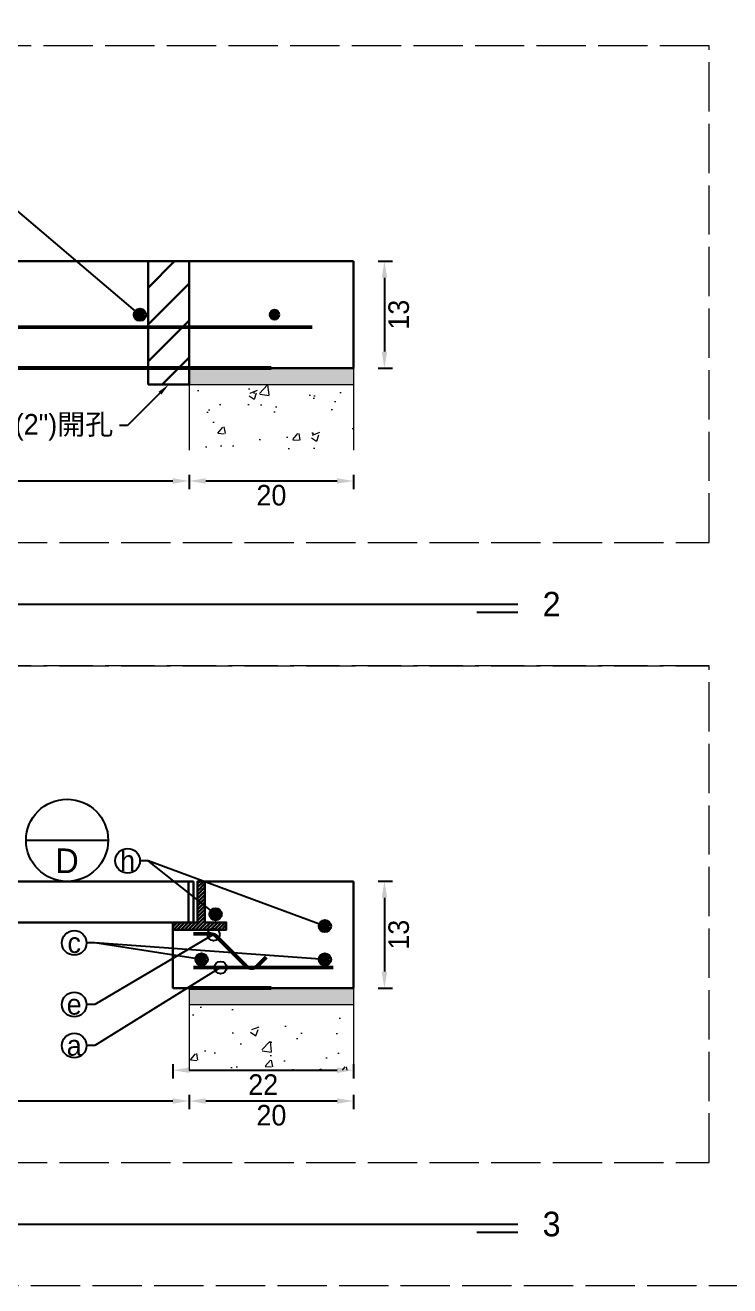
# Model space of a CAD drawing. Extents: x -2931 to 4779, y -2120 to 304.
# Drawn here: x -1804.2 to -1632.8, y -1307.5 to -1000.5 of the extents above; entities that cross this region are included whole.
import ezdxf
from ezdxf import colors
from ezdxf.entities.mleader import LeaderData, LeaderLine
from ezdxf.math import Vec2, Vec3

# ---------------------------------------------------------------- set-up
doc = ezdxf.new("R2010")
doc.units = 0
doc.header["$MEASUREMENT"] = 0
doc.linetypes.add('ACAD_ISO02W100', pattern=[15, 12, -3])
doc.layers.add('一、4.基本-隱藏', color=9, linetype='ACAD_ISO02W100', lineweight=20, plot=False)
doc.layers.add('三、3.文字-註解文字', color=2, linetype='Continuous')
for name, color, linetype, lineweight in [('二、1.繪圖-既有設施', 8, 'Continuous', 20), ('二、2.繪圖-施作項目', 181, 'Continuous', 30), ('二、5.繪圖-鋼筋', 60, 'Continuous', 50), ('二、6.繪圖-其他施作項目', 35, 'Continuous', 30)]:
    doc.layers.add(name, color=color, linetype=linetype, lineweight=lineweight)
doc.styles.add('次圖名(詳圖)', font='MS PGothic.ttf', dxfattribs={"height": 6})
doc.styles.add('註解文字', font='MS PGothic.ttf', dxfattribs={"height": 5})
doc.styles.add('註解文字(詳圖)', font='MS PGothic.ttf', dxfattribs={"height": 6})
doc.dimstyles.new('註解文字', dxfattribs={"dimtxt": 5, "dimasz": 4, "dimexe": 2, "dimexo": 2.5, "dimgap": 1, "dimtad": 2, "dimzin": 0, "dimdsep": 46, "dimtxsty": '註解文字', "dimcen": 0.1, "dimclrd": 256, "dimclre": 256, "dimclrt": 256, "dimadec": 0, "dimazin": 0, "dimtfac": 1, "dimtofl": 0, "dimtmove": 0, "dimatfit": 3, "dimfxl": 1.5, "dimfxlon": 1, "dimtolj": 1, "dimtzin": 0, "dimlwd": -1, "dimlwe": -1, "dimarcsym": 1})

# ---------------------------------------------------------------- blocks, each defined once
blk = doc.blocks.new('*D216')
at = {"layer": 'Defpoints', "color": 0, "transparency": 16777216}
for p in [(-1864.31, -1083.96), (-1764.31, -1083.96), (-1764.31, -1111.46)]:
    blk.add_point(p, dxfattribs=at)
at = {"layer": '三、3.文字-註解文字', "transparency": 16777216}
for p, q in [((-1864.31, -1109.96), (-1864.31, -1113.46)), ((-1764.31, -1109.96), (-1764.31, -1113.46)), ((-1860.31, -1111.46), (-1768.31, -1111.46))]:
    blk.add_line(p, q, dxfattribs=at)
for points in [[(-1860.31, -1110.8), (-1860.31, -1112.13), (-1864.31, -1111.46)], [(-1768.31, -1110.8), (-1768.31, -1112.13), (-1764.31, -1111.46)]]:
    blk.add_solid(points, dxfattribs=at)
at = {"layer": '三、3.文字-註解文字', "transparency": 16777216, "insert": (-1814.31, -1114.96), "char_height": 5, "attachment_point": 5, "style": '註解文字'}
blk.add_mtext("\\A1;W'", dxfattribs=at)
blk = doc.blocks.new('*D217')
at = {"layer": 'Defpoints', "color": 0, "transparency": 16777216}
for p in [(-1764.31, -1083.96), (-1724.31, -1083.96), (-1724.31, -1111.46)]:
    blk.add_point(p, dxfattribs=at)
at = {"layer": '三、3.文字-註解文字', "transparency": 16777216}
for p, q in [((-1764.31, -1109.96), (-1764.31, -1113.46)), ((-1724.31, -1109.96), (-1724.31, -1113.46)), ((-1760.31, -1111.46), (-1728.31, -1111.46))]:
    blk.add_line(p, q, dxfattribs=at)
for points in [[(-1760.31, -1110.8), (-1760.31, -1112.13), (-1764.31, -1111.46)], [(-1728.31, -1110.8), (-1728.31, -1112.13), (-1724.31, -1111.46)]]:
    blk.add_solid(points, dxfattribs=at)
at = {"layer": '三、3.文字-註解文字', "transparency": 16777216, "insert": (-1744.31, -1114.96), "char_height": 5, "attachment_point": 5, "style": '註解文字'}
blk.add_mtext('\\A1;20', dxfattribs=at)
blk = doc.blocks.new('*D218')
at = {"layer": 'Defpoints', "color": 0, "transparency": 16777216}
for p in [(-1724.31, -1057.96), (-1724.31, -1083.96), (-1716.81, -1083.96)]:
    blk.add_point(p, dxfattribs=at)
at = {"layer": '三、3.文字-註解文字', "transparency": 16777216}
for p, q in [((-1718.31, -1057.96), (-1714.81, -1057.96)), ((-1716.81, -1061.96), (-1716.81, -1079.96)), ((-1718.31, -1083.96), (-1714.81, -1083.96))]:
    blk.add_line(p, q, dxfattribs=at)
for points in [[(-1717.47, -1061.96), (-1716.14, -1061.96), (-1716.81, -1057.96)], [(-1717.47, -1079.96), (-1716.14, -1079.96), (-1716.81, -1083.96)]]:
    blk.add_solid(points, dxfattribs=at)
at = {"layer": '三、3.文字-註解文字', "transparency": 16777216, "insert": (-1713.31, -1070.96), "char_height": 5, "attachment_point": 5, "rotation": 90, "style": '註解文字'}
blk.add_mtext('\\A1;13', dxfattribs=at)
blk = doc.blocks.new('_Small')
at = {"color": 0, "linetype": 'ByBlock', "lineweight": -2}
blk.add_circle((0, 0), 0.25, dxfattribs=at)
blk = doc.blocks.new('*D222')
at = {"layer": 'Defpoints', "color": 0, "transparency": 16777216}
for p in [(-1864.31, -1244.96), (-1764.31, -1244.96), (-1764.31, -1262.46)]:
    blk.add_point(p, dxfattribs=at)
at = {"layer": '三、3.文字-註解文字', "transparency": 16777216}
for p, q in [((-1864.31, -1260.96), (-1864.31, -1264.46)), ((-1764.31, -1260.96), (-1764.31, -1264.46)), ((-1860.31, -1262.46), (-1768.31, -1262.46))]:
    blk.add_line(p, q, dxfattribs=at)
for points in [[(-1860.31, -1261.8), (-1860.31, -1263.13), (-1864.31, -1262.46)], [(-1768.31, -1261.8), (-1768.31, -1263.13), (-1764.31, -1262.46)]]:
    blk.add_solid(points, dxfattribs=at)
at = {"layer": '三、3.文字-註解文字', "transparency": 16777216, "insert": (-1814.31, -1265.96), "char_height": 5, "attachment_point": 5, "style": '註解文字'}
blk.add_mtext("\\A1;W'", dxfattribs=at)
blk = doc.blocks.new('*D223')
at = {"layer": 'Defpoints', "color": 0, "transparency": 16777216}
for p in [(-1764.31, -1244.96), (-1724.31, -1244.96), (-1724.31, -1262.46)]:
    blk.add_point(p, dxfattribs=at)
at = {"layer": '三、3.文字-註解文字', "transparency": 16777216}
for p, q in [((-1764.31, -1260.96), (-1764.31, -1264.46)), ((-1724.31, -1260.96), (-1724.31, -1264.46)), ((-1760.31, -1262.46), (-1728.31, -1262.46))]:
    blk.add_line(p, q, dxfattribs=at)
for points in [[(-1760.31, -1261.8), (-1760.31, -1263.13), (-1764.31, -1262.46)], [(-1728.31, -1261.8), (-1728.31, -1263.13), (-1724.31, -1262.46)]]:
    blk.add_solid(points, dxfattribs=at)
at = {"layer": '三、3.文字-註解文字', "transparency": 16777216, "insert": (-1744.31, -1265.96), "char_height": 5, "attachment_point": 5, "style": '註解文字'}
blk.add_mtext('\\A1;20', dxfattribs=at)
blk = doc.blocks.new('*D224')
at = {"layer": 'Defpoints', "color": 0, "transparency": 16777216}
for p in [(-1724.31, -1208.96), (-1724.31, -1234.96), (-1716.81, -1234.96)]:
    blk.add_point(p, dxfattribs=at)
at = {"layer": '三、3.文字-註解文字', "transparency": 16777216}
for p, q in [((-1718.31, -1208.96), (-1714.81, -1208.96)), ((-1716.81, -1212.96), (-1716.81, -1230.96)), ((-1718.31, -1234.96), (-1714.81, -1234.96))]:
    blk.add_line(p, q, dxfattribs=at)
for points in [[(-1717.47, -1212.96), (-1716.14, -1212.96), (-1716.81, -1208.96)], [(-1717.47, -1230.96), (-1716.14, -1230.96), (-1716.81, -1234.96)]]:
    blk.add_solid(points, dxfattribs=at)
at = {"layer": '三、3.文字-註解文字', "transparency": 16777216, "insert": (-1713.31, -1221.96), "char_height": 5, "attachment_point": 5, "rotation": 90, "style": '註解文字'}
blk.add_mtext('\\A1;13', dxfattribs=at)
blk = doc.blocks.new('*D220')
at = {"layer": 'Defpoints', "color": 0, "transparency": 16777216}
for p in [(-1768.31, -1234.96), (-1724.31, -1234.96), (-1724.31, -1254.96)]:
    blk.add_point(p, dxfattribs=at)
at = {"layer": '三、3.文字-註解文字', "transparency": 16777216}
for p, q in [((-1768.31, -1253.46), (-1768.31, -1256.96)), ((-1764.31, -1254.96), (-1728.31, -1254.96)), ((-1724.31, -1253.46), (-1724.31, -1256.96))]:
    blk.add_line(p, q, dxfattribs=at)
for points in [[(-1764.31, -1254.3), (-1764.31, -1255.63), (-1768.31, -1254.96)], [(-1728.31, -1254.3), (-1728.31, -1255.63), (-1724.31, -1254.96)]]:
    blk.add_solid(points, dxfattribs=at)
at = {"layer": '三、3.文字-註解文字', "transparency": 16777216, "insert": (-1746.31, -1258.46), "char_height": 5, "attachment_point": 5, "style": '註解文字'}
blk.add_mtext('\\A1;22', dxfattribs=at)

msp = doc.modelspace()

# ---------------------------------------------------------------- hatches: boundary and pattern name
at = {"layer": '二、1.繪圖-既有設施'}
h = msp.add_hatch(dxfattribs=at)
h.set_pattern_fill('CROSS', color=256, scale=0.2)
h.set_pattern_definition([(0, (-457023.2273, -667278.6937), (1.27, 1.27), [0.635, -1.905]), (90, (-457022.9098, -667279.0112), (-1.27, 1.27), [0.635, -1.905])])
h.paths.add_polyline_path([(-1864.307, -1083.964), (-1904.307, -1083.964), (-1904.307, -1087.964), (-1864.307, -1087.964)])
h.paths.add_polyline_path([(-1724.307, -1083.964), (-1764.307, -1083.964), (-1764.307, -1087.964), (-1724.307, -1087.964)])
h = msp.add_hatch(dxfattribs=at)
h.set_pattern_fill('AR-CONC', color=256, scale=0.1)
h.set_pattern_definition([(50, (-457023.227, -667278.694), (18.2184669, -1.59390855), [1.905, -20.955]), (355, (-457023.227, -667278.694), (-3.52434214, 19.10568452), [1.524, -16.7640584]), (100.4514447, (-457021.709, -667278.826), (14.6941247, 17.5117752), [1.6190009, -17.80902446]), (46.1842, (-457023.227, -667273.614), (27.1079041, -4.2042328), [2.8575, -31.4325]), (96.6355576, (-457020.968, -667273.964), (23.7404134, 24.7426125), [2.4285023, -26.7135608]), (351.184151, (-457023.227, -667273.614), (23.7404134, 24.7426125), [2.2859967, -25.1459732]), (21, (-457020.687, -667274.884), (15.16143913, -10.22651982), [1.905, -20.955]), (326, (-457020.687, -667274.884), (6.18020283, 18.4187966), [1.524, -16.764]), (71.451445, (-457019.424, -667275.736), (21.34164193, 8.1922769), [1.6190009, -17.80899376]), (37.5, (-457023.227, -667278.6937), (0.308860325, 8.455503887), [0, -16.5608, 0, -17.018, 0, -16.8275]), (7.5, (-457023.227, -667278.694), (6.68196625, 10.01805748), [0, -9.7028, 0, -16.1798, 0, -6.4135]), (327.5, (-457028.8915, -667278.694), (13.559059517, -0.5728744), [0, -6.35, 0, -19.812, 0, -26.289]), (317.5, (-457031.431, -667278.694), (14.81291814, 2.5426491), [0, -8.255, 0, -13.1572, 0, -18.669])])
h.paths.add_polyline_path([(-1764.307, -1103.964), (-1724.307, -1103.964), (-1724.307, -1087.964), (-1764.307, -1087.964)])
h.paths.add_polyline_path([(-1904.307, -1103.964), (-1864.307, -1103.964), (-1864.307, -1087.964), (-1904.307, -1087.964)])
h = msp.add_hatch(dxfattribs=at)
h.set_pattern_fill('CROSS', color=256, scale=0.2)
h.set_pattern_definition([(0, (-457263.2273, -667429.6937), (1.27, 1.27), [0.635, -1.905]), (90, (-457262.9098, -667430.0112), (-1.27, 1.27), [0.635, -1.905])])
h.paths.add_polyline_path([(-1864.307, -1234.964), (-1868.307, -1234.964), (-1904.307, -1234.964), (-1904.307, -1238.964), (-1864.307, -1238.964)])
h.paths.add_polyline_path([(-1724.307, -1234.964), (-1764.307, -1234.964), (-1764.307, -1238.964), (-1724.307, -1238.964)])
h = msp.add_hatch(dxfattribs=at)
h.set_pattern_fill('AR-CONC', color=256, scale=0.1)
h.set_pattern_definition([(50, (-457263.227, -667429.694), (18.2184669, -1.59390855), [1.905, -20.955]), (355, (-457263.227, -667429.694), (-3.52434214, 19.10568452), [1.524, -16.7640584]), (100.4514447, (-457261.709, -667429.826), (14.6941247, 17.5117752), [1.6190009, -17.80902446]), (46.1842, (-457263.227, -667424.614), (27.1079041, -4.2042328), [2.8575, -31.4325]), (96.6355576, (-457260.968, -667424.964), (23.7404134, 24.7426125), [2.4285023, -26.7135608]), (351.184151, (-457263.227, -667424.614), (23.7404134, 24.7426125), [2.2859967, -25.1459732]), (21, (-457260.687, -667425.884), (15.16143913, -10.22651982), [1.905, -20.955]), (326, (-457260.687, -667425.884), (6.18020283, 18.4187966), [1.524, -16.764]), (71.451445, (-457259.424, -667426.736), (21.34164193, 8.1922769), [1.6190009, -17.80899376]), (37.5, (-457263.227, -667429.6937), (0.308860325, 8.455503887), [0, -16.5608, 0, -17.018, 0, -16.8275]), (7.5, (-457263.227, -667429.694), (6.68196625, 10.01805748), [0, -9.7028, 0, -16.1798, 0, -6.4135]), (327.5, (-457268.8915, -667429.694), (13.559059517, -0.5728744), [0, -6.35, 0, -19.812, 0, -26.289]), (317.5, (-457271.431, -667429.694), (14.81291814, 2.5426491), [0, -8.255, 0, -13.1572, 0, -18.669])])
h.paths.add_polyline_path([(-1764.307, -1254.964), (-1724.307, -1254.964), (-1724.307, -1238.964), (-1764.307, -1238.964)])
h.paths.add_polyline_path([(-1904.307, -1254.964), (-1864.307, -1254.964), (-1864.307, -1238.964), (-1904.307, -1238.964)])
at = {"layer": '二、5.繪圖-鋼筋'}
h = msp.add_hatch(color=256, dxfattribs=at)
h.dxf.hatch_style = 1
h.paths.add_polyline_path([(-1775.307, -1070.964, 1), (-1777.307, -1070.964, 1)])
h = msp.add_hatch(color=256, dxfattribs=at)
h.dxf.hatch_style = 1
h.paths.add_polyline_path([(-1742.567, -1070.964, 1), (-1744.567, -1070.964, 1)])
h = msp.add_hatch(color=256, dxfattribs=at)
h.dxf.hatch_style = 1
h.paths.add_polyline_path([(-1756.907, -1216.964, 1), (-1758.907, -1216.964, 1)])
h = msp.add_hatch(color=256, dxfattribs=at)
h.dxf.hatch_style = 1
h.paths.add_polyline_path([(-1730.307, -1219.864, 1), (-1732.307, -1219.864, 1)])
h = msp.add_hatch(color=256, dxfattribs=at)
h.dxf.hatch_style = 1
h.paths.add_polyline_path([(-1760.307, -1227.964, 1), (-1762.307, -1227.964, 1)])
h = msp.add_hatch(color=256, dxfattribs=at)
h.dxf.hatch_style = 1
h.paths.add_polyline_path([(-1730.307, -1227.964, 1), (-1732.307, -1227.964, 1)])
at = {"layer": '二、6.繪圖-其他施作項目'}
h = msp.add_hatch(dxfattribs=at)
h.set_pattern_fill('ANSI31', color=256, scale=2)
h.set_pattern_definition([(45, (-456946.662, -666266.995), (-4.49012806, 4.49012806), [])])
h.paths.add_polyline_path([(-1774.307, -1087.964), (-1764.307, -1087.964), (-1764.307, -1057.964), (-1774.307, -1057.964)])
h = msp.add_hatch(dxfattribs=at)
h.set_pattern_fill('ANSI31', color=256, scale=0.2)
h.set_pattern_definition([(45, (581.3614, -3250.019), (-0.4490128, 0.4490128), [])])
h.paths.add_polyline_path([(-1874.307, -1208.964), (-1876.107, -1208.964), (-1876.107, -1218.964), (-1881.307, -1218.964), (-1881.307, -1220.764), (-1868.307, -1220.764), (-1868.307, -1218.964), (-1874.307, -1218.964)])
h.paths.add_polyline_path([(-1762.307, -1218.964), (-1768.307, -1218.964), (-1768.307, -1220.764), (-1755.307, -1220.764), (-1755.307, -1218.964), (-1760.507, -1218.964), (-1760.507, -1208.964), (-1762.307, -1208.964)])

# ---------------------------------------------------------------- linework, layer by layer
at = {"layer": '一、4.基本-隱藏'}
for points in [[(-2000.855, -800.464), (-1220.855, -800.464), (-1220.855, -1307.464), (-2000.855, -1307.464)], [(-1637.759, -1005.464), (-1990.855, -1005.464), (-1990.855, -1126.464), (-1637.759, -1126.464)], [(-1637.759, -1156.464), (-1990.855, -1156.464), (-1990.855, -1277.464), (-1637.759, -1277.464)]]:
    msp.add_lwpolyline(points, close=True, dxfattribs=at)
for points in [[(-1990.855, -1126.464), (-1637.759, -1126.464)], [(-1990.855, -1156.464), (-1637.759, -1156.464)]]:
    msp.add_lwpolyline(points, dxfattribs=at)
at = {"layer": '三、3.文字-註解文字'}
for points in [[(-1944.307, -1141.464), (-1684.307, -1141.464)], [(-1684.307, -1143.464), (-1694.307, -1143.464)], [(-1804.039, -1198.964), (-1784.039, -1198.964)], [(-1944.307, -1292.464), (-1684.307, -1292.464)], [(-1684.307, -1294.464), (-1694.307, -1294.464)]]:
    msp.add_lwpolyline(points, dxfattribs=at)
for centre, radius in [((-1794.039, -1198.964), 10), ((-1779.307, -1203.964), 3), ((-1792.307, -1223.964), 3), ((-1792.307, -1238.964), 3), ((-1792.307, -1248.964), 3)]:
    msp.add_circle(centre, radius, dxfattribs=at)
at = {"layer": '二、1.繪圖-既有設施'}
for points in [[(-1764.307, -1083.964), (-1764.307, -1103.964)], [(-1724.307, -1083.964), (-1724.307, -1103.964)], [(-1764.307, -1087.964), (-1724.307, -1087.964)], [(-1764.307, -1234.964), (-1764.307, -1254.964)], [(-1724.307, -1234.964), (-1724.307, -1254.964)], [(-1764.307, -1238.964), (-1724.307, -1238.964)]]:
    msp.add_lwpolyline(points, dxfattribs=at)
at = {"layer": '二、2.繪圖-施作項目'}
for points in [[(-1904.307, -1057.964), (-1724.307, -1057.964)], [(-1724.307, -1083.964), (-1724.307, -1057.964)], [(-1904.307, -1083.964), (-1724.307, -1083.964)], [(-1760.507, -1208.964), (-1724.307, -1208.964)], [(-1724.307, -1234.964), (-1724.307, -1208.964)], [(-1768.307, -1234.964), (-1768.307, -1218.964)], [(-1768.307, -1234.964), (-1724.307, -1234.964)]]:
    msp.add_lwpolyline(points, dxfattribs=at)
at = {"layer": '二、5.繪圖-鋼筋'}
for points in [[(-1894.307, -1073.964), (-1734.407, -1073.964)], [(-1763.307, -1229.964), (-1729.307, -1229.964)]]:
    msp.add_lwpolyline(points, dxfattribs=at)
msp.add_lwpolyline([(-1763.307, -1221.764), (-1759.135, -1221.764, -0.1989124), (-1757.721, -1222.35), (-1750.521, -1229.55, 0.4142136), (-1747.693, -1229.55), (-1745.571, -1227.429)], format="xyb", dxfattribs=at)
for centre in [(-1776.307, -1070.964), (-1743.567, -1070.964), (-1757.907, -1216.964), (-1731.307, -1219.864), (-1761.307, -1227.964), (-1731.307, -1227.964)]:
    msp.add_circle(centre, 1, dxfattribs=at)
at = {"layer": '二、6.繪圖-其他施作項目'}
for points in [[(-1774.307, -1087.964), (-1774.307, -1057.964)], [(-1764.307, -1087.964), (-1764.307, -1057.964)], [(-1774.307, -1087.964), (-1764.307, -1087.964)], [(-1873.307, -1208.964), (-1763.307, -1208.964)], [(-1764.507, -1208.964), (-1764.507, -1218.964)], [(-1763.307, -1208.964), (-1763.307, -1218.964)], [(-1873.307, -1218.964), (-1763.307, -1218.964)]]:
    msp.add_lwpolyline(points, dxfattribs=at)
at = {"layer": '二、6.繪圖-其他施作項目', "linetype": 'Continuous', "const_width": 1}
for points in [[(-1884.307, -1083.964), (-1744.307, -1083.964)], [(-1764.307, -1234.964), (-1744.307, -1234.964)]]:
    msp.add_lwpolyline(points, dxfattribs=at)
at = {"layer": '二、6.繪圖-其他施作項目'}
msp.add_lwpolyline([(-1760.507, -1208.964), (-1762.307, -1208.964), (-1762.307, -1218.964), (-1768.307, -1218.964), (-1768.307, -1220.764), (-1755.307, -1220.764), (-1755.307, -1218.964), (-1760.507, -1218.964)], close=True, dxfattribs=at)

# ---------------------------------------------------------------- texts
at = {"layer": '三、3.文字-註解文字'}
for s, width, gutter_width, insert, char_height, attachment_point, style in [('2', 3, 15, (-1678.307, -1141.464), 6, 4, '次圖名(詳圖)'), ('D', 6.60394, 25, (-1794.039, -1203.964), 6, 5, '註解文字(詳圖)'), ('h', 8.38231, 30, (-1779.307, -1203.964), 5, 5, '註解文字'), ('c', 8.38231, 30, (-1792.307, -1223.964), 5, 5, '註解文字'), ('e', 8.38231, 30, (-1792.307, -1238.964), 5, 5, '註解文字'), ('a', 8.38231, 30, (-1792.307, -1248.964), 5, 5, '註解文字'), ('3', 3, 15, (-1678.307, -1292.464), 6, 4, '次圖名(詳圖)')]:
    msp.add_mtext_dynamic_manual_height_columns(s, width=width, gutter_width=gutter_width, heights=[0], dxfattribs=dict(at, insert=insert, char_height=char_height, attachment_point=attachment_point, style=style))

# ---------------------------------------------------------------- dimensions: what is measured, and where the dimension line sits
for base, p1, p2, picture, middle in [((-1716.807, -1083.964), (-1724.307, -1057.964), (-1724.307, -1083.964), '*D218', (-1713.307, -1070.964)), ((-1716.807, -1234.964), (-1724.307, -1208.964), (-1724.307, -1234.964), '*D224', (-1713.307, -1221.964))]:
    dim = msp.add_linear_dim(base=base, p1=p1, p2=p2, angle=90, text='13', dimstyle='註解文字', dxfattribs=at)
    dim.commit()
    dim.dimension.update_dxf_attribs({"geometry": picture, "text_midpoint": middle})
for base, p1, p2, text, picture, middle in [((-1764.307, -1111.464), (-1864.307, -1083.964), (-1764.307, -1083.964), "W'", '*D216', (-1814.307, -1114.964)), ((-1724.307, -1111.464), (-1764.307, -1083.964), (-1724.307, -1083.964), '20', '*D217', (-1744.307, -1114.964)), ((-1724.307, -1254.964), (-1768.307, -1234.964), (-1724.307, -1234.964), '22', '*D220', (-1746.307, -1258.464)), ((-1764.307, -1262.464), (-1864.307, -1244.964), (-1764.307, -1244.964), "W'", '*D222', (-1814.307, -1265.964)), ((-1724.307, -1262.464), (-1764.307, -1244.964), (-1724.307, -1244.964), '20', '*D223', (-1744.307, -1265.964))]:
    dim = msp.add_linear_dim(base=base, p1=p1, p2=p2, text=text, dimstyle='註解文字', dxfattribs=at)
    dim.commit()
    dim.dimension.update_dxf_attribs({"geometry": picture, "text_midpoint": middle})

# ---------------------------------------------------------------- leaders
ml = msp.add_multileader_mtext('Standard', dxfattribs=at)
ml.set_content('{\\fMS PGothic|b0|i0|c128|p34; }', color=256, style='註解文字')
ml.set_leader_properties(color=144, linetype='ByLayer', lineweight=-1)
ml.set_arrow_properties(name='SMALL')
ml.build(insert=Vec2(0, 0))
ml.multileader.update_dxf_attribs({"dogleg_length": 2, "arrow_head_size": 6})
ctx = ml.context
ctx.base_point, ctx.char_height, ctx.arrow_head_size, ctx.landing_gap_size, ctx.plane_origin = Vec3(-1816.523, -1042.964), 5, 6, 1.5, Vec3(-1792.718, -1049.618)
ctx.text_align_type = 2
notes = []
notes.append((ctx, [(0, (1, 1, 0), (-1809.307, -1042.964), (-1, 0), 2, [(0, [(-1776.307, -1070.964)], 0, [])])]))
ctx.mtext.insert, ctx.mtext.alignment, ctx.mtext.flow_direction = Vec3(-1812.807, -1040.464), 3, 5
ml = msp.add_multileader_mtext('Standard', dxfattribs=at)
ml.set_content('%%C5cm(2")開孔{\\fMS PGothic|b0|i0|c128|p34; }', color=256, style='註解文字')
ml.set_leader_properties(color=144, linetype='ByLayer', lineweight=-1)
ml.build(insert=Vec2(0, 0))
ml.multileader.update_dxf_attribs({"dogleg_length": 2, "arrow_head_size": 3})
ctx = ml.context
ctx.base_point, ctx.char_height, ctx.arrow_head_size, ctx.landing_gap_size, ctx.plane_origin = Vec3(-1826.267, -1097.964), 5, 3, 1.5, Vec3(-1769.307, -1087.964)
ctx.text_align_type = 2
notes.append((ctx, [(0, (1, 1, 0), (-1779.307, -1097.964), (-1, 0), 2, [(0, [(-1769.307, -1087.964)], 0, [])])]))
ctx.mtext.insert, ctx.mtext.alignment, ctx.mtext.flow_direction = Vec3(-1782.807, -1095.152), 3, 5
ml = msp.add_multileader_mtext('Standard', dxfattribs=at)
ml.set_content('{\\fMS PGothic|b0|i0|c128|p34; }', color=256, style='註解文字')
ml.set_leader_properties(color=144, linetype='ByLayer', lineweight=-1)
ml.set_arrow_properties(name='SMALL')
ml.build(insert=Vec2(0, 0))
ml.multileader.update_dxf_attribs({"dogleg_length": 2, "arrow_head_size": 6})
ctx = ml.context
ctx.base_point, ctx.char_height, ctx.arrow_head_size, ctx.landing_gap_size, ctx.plane_origin = Vec3(-1781.523, -1203.964), 5, 6, 1.5, Vec3(-1757.718, -1210.618)
ctx.text_align_type = 2
notes.append((ctx, [(0, (1, 1, 0), (-1774.307, -1203.964), (-1, 0), 2, [(0, [(-1731.307, -1219.864)], 0, [])])]))
ctx.mtext.insert, ctx.mtext.alignment, ctx.mtext.flow_direction = Vec3(-1777.807, -1201.464), 3, 5
ml = msp.add_multileader_mtext('Standard', dxfattribs=at)
ml.set_content('{\\fMS PGothic|b0|i0|c128|p34; }', color=256, style='註解文字')
ml.set_leader_properties(color=144, linetype='ByLayer', lineweight=-1)
ml.set_arrow_properties(name='SMALL')
ml.build(insert=Vec2(0, 0))
ml.multileader.update_dxf_attribs({"dogleg_length": 2, "arrow_head_size": 6})
ctx = ml.context
ctx.base_point, ctx.char_height, ctx.arrow_head_size, ctx.landing_gap_size, ctx.plane_origin = Vec3(-1781.523, -1203.964), 5, 6, 1.5, Vec3(-1757.496, -1212.257)
ctx.text_align_type = 2
notes.append((ctx, [(0, (1, 1, 0), (-1774.307, -1203.964), (-1, 0), 2, [(0, [(-1757.907, -1216.964)], 0, [])])]))
ctx.mtext.insert, ctx.mtext.alignment, ctx.mtext.flow_direction = Vec3(-1777.807, -1201.464), 3, 5
ml = msp.add_multileader_mtext('Standard', dxfattribs=at)
ml.set_content('{\\fMS PGothic|b0|i0|c128|p34; }', color=256, style='註解文字')
ml.set_leader_properties(color=144, linetype='ByLayer', lineweight=-1)
ml.set_arrow_properties(name='SMALL')
ml.build(insert=Vec2(0, 0))
ml.multileader.update_dxf_attribs({"dogleg_length": 2, "arrow_head_size": 6})
ctx = ml.context
ctx.base_point, ctx.char_height, ctx.arrow_head_size, ctx.landing_gap_size, ctx.plane_origin = Vec3(-1794.523, -1238.964), 5, 6, 1.5, Vec3(-1871.21, -1193.601)
ctx.text_align_type = 2
notes.append((ctx, [(0, (1, 1, 0), (-1787.307, -1238.964), (-1, 0), 2, [(0, [(-1758.37, -1221.917)], 0, [])])]))
ctx.mtext.insert, ctx.mtext.alignment, ctx.mtext.flow_direction = Vec3(-1790.807, -1236.464), 3, 5
ml = msp.add_multileader_mtext('Standard', dxfattribs=at)
ml.set_content('{\\fMS PGothic|b0|i0|c128|p34; }', color=256, style='註解文字')
ml.set_leader_properties(color=144, linetype='ByLayer', lineweight=-1)
ml.set_arrow_properties(name='SMALL')
ml.build(insert=Vec2(0, 0))
ml.multileader.update_dxf_attribs({"dogleg_length": 2, "arrow_head_size": 6})
ctx = ml.context
ctx.base_point, ctx.char_height, ctx.arrow_head_size, ctx.landing_gap_size, ctx.plane_origin = Vec3(-1794.523, -1223.964), 5, 6, 1.5, Vec3(-1766.496, -1232.257)
ctx.text_align_type = 2
notes.append((ctx, [(0, (1, 1, 0), (-1787.307, -1223.964), (-1, 0), 2, [(0, [(-1761.307, -1227.964)], 0, [])])]))
ctx.mtext.insert, ctx.mtext.alignment, ctx.mtext.flow_direction = Vec3(-1790.807, -1221.464), 3, 5
ml = msp.add_multileader_mtext('Standard', dxfattribs=at)
ml.set_content('{\\fMS PGothic|b0|i0|c128|p34; }', color=256, style='註解文字')
ml.set_leader_properties(color=144, linetype='ByLayer', lineweight=-1)
ml.set_arrow_properties(name='SMALL')
ml.build(insert=Vec2(0, 0))
ml.multileader.update_dxf_attribs({"dogleg_length": 2, "arrow_head_size": 6})
ctx = ml.context
ctx.base_point, ctx.char_height, ctx.arrow_head_size, ctx.landing_gap_size, ctx.plane_origin = Vec3(-1794.523, -1223.964), 5, 6, 1.5, Vec3(-1766.129, -1234.992)
ctx.text_align_type = 2
notes.append((ctx, [(0, (1, 1, 0), (-1787.307, -1223.964), (-1, 0), 2, [(0, [(-1731.307, -1227.964)], 0, [])])]))
ctx.mtext.insert, ctx.mtext.alignment, ctx.mtext.flow_direction = Vec3(-1790.807, -1221.464), 3, 5
ml = msp.add_multileader_mtext('Standard', dxfattribs=at)
ml.set_content('{\\fMS PGothic|b0|i0|c128|p34; }', color=256, style='註解文字')
ml.set_leader_properties(color=144, linetype='ByLayer', lineweight=-1)
ml.set_arrow_properties(name='SMALL')
ml.build(insert=Vec2(0, 0))
ml.multileader.update_dxf_attribs({"dogleg_length": 2, "arrow_head_size": 6})
ctx = ml.context
ctx.base_point, ctx.char_height, ctx.arrow_head_size, ctx.landing_gap_size, ctx.plane_origin = Vec3(-1794.523, -1248.964), 5, 6, 1.5, Vec3(-1871.21, -1203.601)
ctx.text_align_type = 2
notes.append((ctx, [(0, (1, 1, 0), (-1787.307, -1248.964), (-1, 0), 2, [(0, [(-1756.676, -1229.964)], 0, [])])]))
ctx.mtext.insert, ctx.mtext.alignment, ctx.mtext.flow_direction = Vec3(-1790.807, -1246.464), 3, 5
for ctx, leaders in notes:
    for number, flags, end, landing, length, lines in leaders:
        leader = LeaderData()
        leader.index, (leader.has_last_leader_line, leader.has_dogleg_vector, leader.attachment_direction) = number, flags
        leader.last_leader_point, leader.dogleg_vector, leader.dogleg_length = Vec3(end), Vec3(landing), length
        for number, points, colour, breaks in lines:
            line = LeaderLine()
            line.index, line.vertices, line.color, line.breaks = number, Vec3.list(points), colors.encode_raw_color(colour), breaks
            leader.lines.append(line)
        ctx.leaders.append(leader)

doc.saveas('drawing.dxf')
